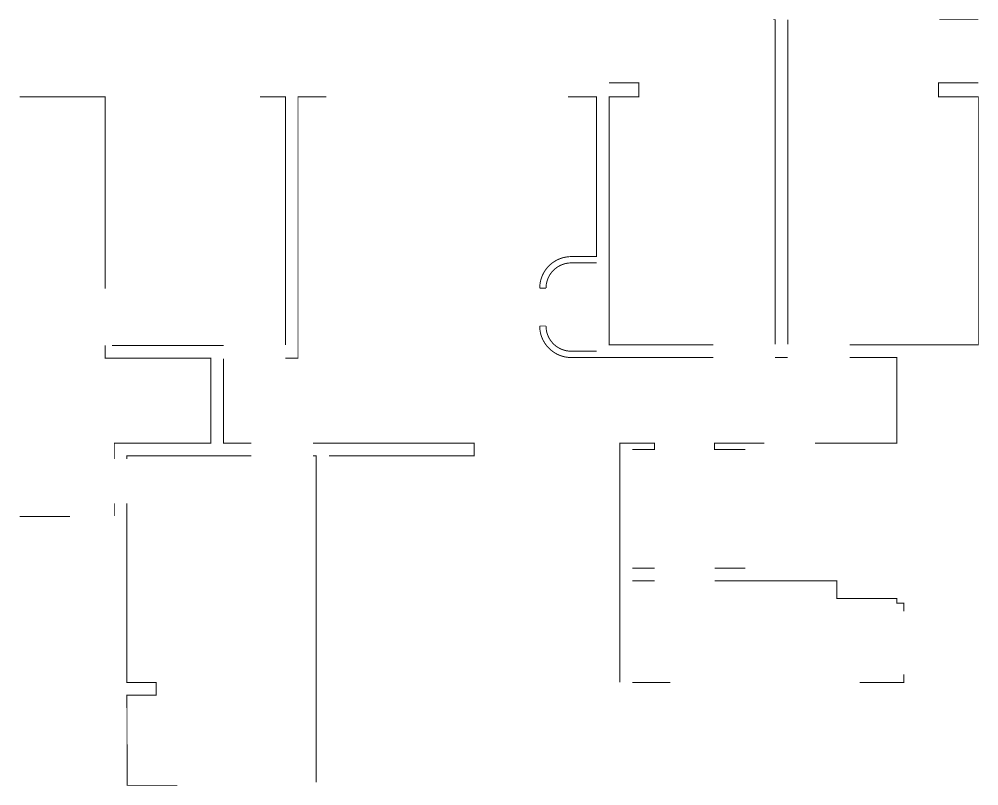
# Model space of a CAD drawing. Header units: millimetres. Extents: x 43335 to 261478, y -4312 to 41218.
# Drawn here: x 93068 to 108273, y -1850 to 10300 of the extents above; entities that cross this region are included whole.
import ezdxf

# ---------------------------------------------------------------- set-up
doc = ezdxf.new("R2010")
doc.units = ezdxf.units.MM
doc.layers.add('EHP장비', color=1, linetype='Continuous')

msp = doc.modelspace()

# ---------------------------------------------------------------- linework, layer by layer
at = {"layer": 'EHP장비', "const_width": 15}
for points in [[(105045.1, 5147.7), (105045.1, 10292.7), (105015.1, 10292.7)], [(105245.1, 10292.7), (105245.1, 5147.7)], [(108265.1, 10292.7), (107645.1, 10292.7)], [(102415.1, 9292.7), (102885.1, 9292.7), (102885.1, 9067.7), (102415.1, 9067.7), (102415.1, 5137.7), (104065.1, 5137.7)], [(106225.1, 5137.7), (108265.1, 5137.7), (108265.1, 9067.7), (107635.1, 9067.7), (107635.1, 9292.7), (108265.1, 9292.7)], [(93075.1, 9067.7), (94430.1, 9067.7), (94430.1, 6028.7)], [(96885.1, 9067.7), (97285.1, 9067.7), (97285.1, 5138.7)], [(97285.1, 4928.7), (97485.1, 4928.7), (97485.1, 9069.1), (97935.1, 9069.1)], [(94430.1, 5128.7), (94430.1, 4928.7), (96105.1, 4928.7), (96105.1, 3578.7), (94575.1, 3578.7), (94575.1, 3328.7)], [(94540.1, 5128.7), (96305.1, 5128.7)], [(96305.1, 4918.7), (96305.1, 3578.7), (96745.1, 3578.7)], [(105045.1, 4937.7), (105245.1, 4937.7)], [(105675.1, 3578.7), (106975.1, 3578.7), (106975.1, 4937.7), (106225.1, 4937.7)], [(97725.1, 3578.7), (100275.1, 3578.7), (100275.1, 3378.7), (97975.1, 3378.7)], [(102785.1, 3478.7), (103135.1, 3478.7), (103135.1, 3578.7), (102585.1, 3578.7), (102585.1, -211.4)], [(104575.1, 3478.7), (104085.1, 3478.7), (104085.1, 3578.7), (104875.1, 3578.7)], [(94775.1, 3328.7), (94775.1, 3378.7), (96745.1, 3378.7)], [(97775.1, -1792.4), (97775.1, 3378.7), (97725.1, 3378.7)], [(94575.1, 2628.7), (94575.1, 2428.7)], [(94775.1, 2628.7), (94775.1, -211.3), (95240.1, -211.3), (95240.1, -411.3), (94775.1, -411.3), (94777.2, -1842.4), (95575.1, -1842.4)], [(93875.1, 2418.7), (93075.1, 2418.7)], [(102785.1, 1598.7), (103135.1, 1598.7)], [(104085.1, 1598.7), (104575.1, 1598.7)], [(102785.1, 1398.7), (103135.1, 1398.7)], [(104085.1, 1398.7), (106025.1, 1398.7), (106025.1, 1118.7), (106975.1, 1118.7), (106975.1, 1043.7), (107085.1, 1043.7), (107085.1, 916.2)], [(107085.1, -83.8), (107085.1, -211.3), (106385.2, -211.3)], [(102785.1, -211.3), (103385.2, -211.3)]]:
    msp.add_lwpolyline(points, dxfattribs=at)
for points in [[(102215.1, 6437.7), (101815.1, 6437.7, 0.4142136), (101415.1, 6037.7), (101415.1, 6037.7), (101315.1, 6037.7, -0.4142136), (101815.1, 6537.7), (102215.1, 6537.7), (102215.1, 9069.1), (101765.1, 9069.1)], [(102215.1, 5037.7), (101815.1, 5037.7, -0.4142136), (101415.1, 5437.7), (101415.1, 5437.7), (101315.1, 5437.7, 0.4142136), (101815.1, 4937.7), (104065.1, 4937.7)]]:
    msp.add_lwpolyline(points, format="xyb", dxfattribs=at)

doc.saveas('drawing.dxf')
